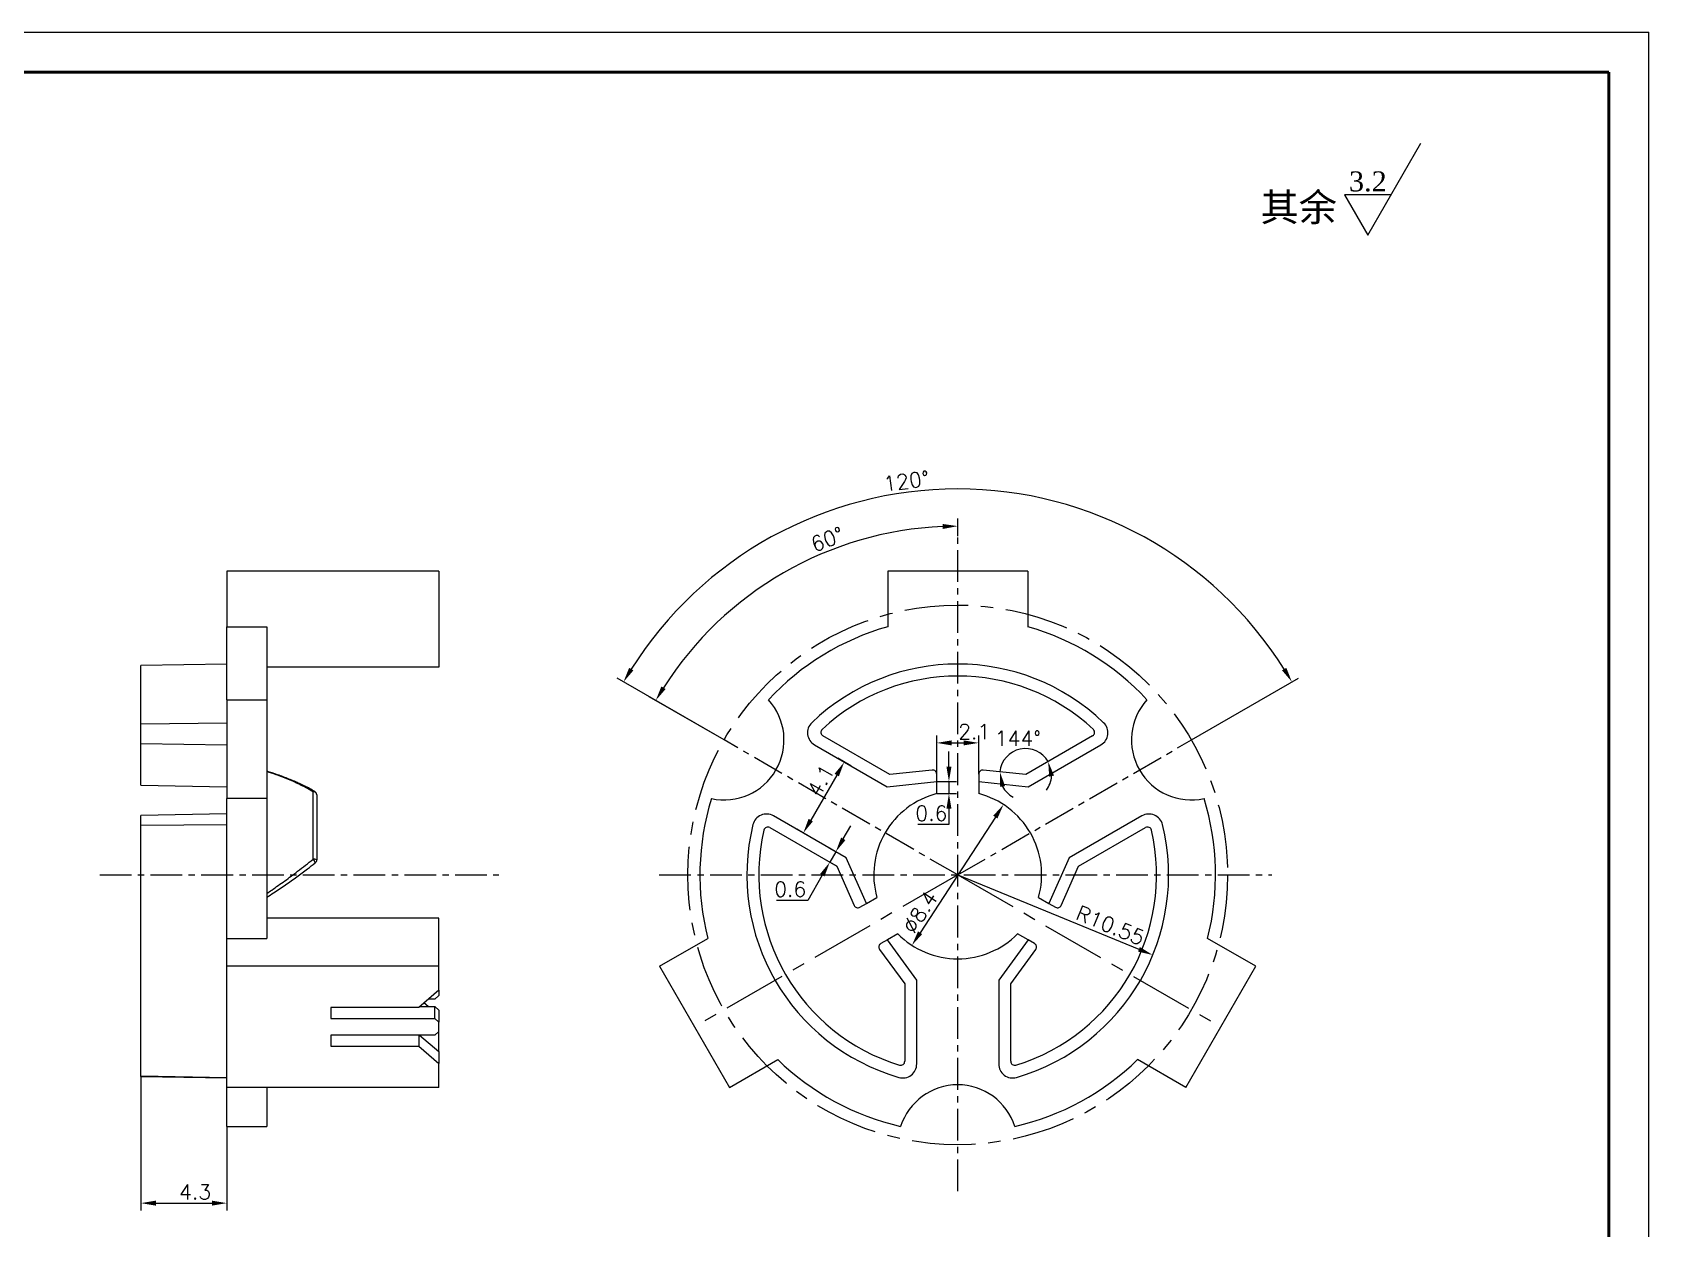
# Model space of a CAD drawing. Header units: millimetres. Extents: x 2517 to 4431, y 863 to 2540.
# Drawn here: x 3721.4 to 3802.3, y 1266.2 to 1326 of the extents above; entities that cross this region are included whole.
import ezdxf

# ---------------------------------------------------------------- set-up
doc = ezdxf.new("R2010")
doc.units = ezdxf.units.MM
doc.linetypes.add('CENTER', pattern=[50.8, 31.75, -6.35, 6.35, -6.35])
for name, color, linetype, lineweight in [('中心线', 1, 'CENTER', 9), ('尺寸标注', 2, 'Continuous', 9), ('引导线', 6, 'Continuous', 9), ('文本', 3, 'Continuous', 15), ('粗实线', 9, 'Continuous', 50)]:
    doc.layers.add(name, color=color, linetype=linetype, lineweight=lineweight)
doc.styles.add('st', font='txt.shx')
doc.styles.get("Standard").update_dxf_attribs({"font": 'simfang.ttf'})
doc.dimstyles.new('2st0.3', dxfattribs={"dimscale": 0.3, "dimtxt": 2.5, "dimasz": 2.5, "dimexe": 1.25, "dimexo": 0, "dimtad": 1, "dimtoh": 1, "dimdec": 3, "dimlfac": 0.5, "dimdsep": 46, "dimtxsty": 'st', "dimcen": 0, "dimclrd": 256, "dimclre": 256, "dimclrt": 256, "dimadec": 4, "dimazin": 2, "dimtfac": 1, "dimtdec": 3, "dimtmove": 0, "dimatfit": 1, "dimfxl": 0, "dimlwd": -1, "dimlwe": -1, "dimarcsym": 0})
doc.dimstyles.new('st0.3', dxfattribs={"dimscale": 0.3, "dimtxt": 2.5, "dimasz": 2.5, "dimexe": 1.25, "dimexo": 0, "dimtad": 1, "dimtoh": 1, "dimdec": 3, "dimdsep": 46, "dimtxsty": 'st', "dimcen": 0, "dimclrd": 256, "dimclre": 256, "dimclrt": 256, "dimadec": 4, "dimazin": 2, "dimtfac": 1, "dimtdec": 3, "dimtmove": 0, "dimatfit": 1, "dimfxl": 0, "dimlwd": -1, "dimlwe": -1, "dimarcsym": 0})

# ---------------------------------------------------------------- blocks, each defined once
blk = doc.blocks.new('*D234')
at = {"layer": 'Defpoints', "color": 0, "ltscale": 0.1, "transparency": 16777216}
for p in [(3762.345, 1289.347), (3759.965, 1285.987), (3760.295, 1285.796)]:
    blk.add_point(p, dxfattribs=at)
at = {"layer": '尺寸标注', "ltscale": 0.1, "transparency": 16777216}
for p, q in [((3762.345, 1289.347), (3761.69, 1289.725)), ((3761.64, 1288.888), (3760.34, 1286.636)), ((3760.295, 1285.796), (3759.64, 1286.174))]:
    blk.add_line(p, q, dxfattribs=at)
for points in [[(3761.532, 1288.95), (3761.748, 1288.825), (3762.015, 1289.537)], [(3760.232, 1286.699), (3760.448, 1286.574), (3759.965, 1285.987)]]:
    blk.add_solid(points, dxfattribs=at)
at = {"layer": '尺寸标注', "ltscale": 0.1, "transparency": 16777216, "insert": (3760.834, 1288.616), "char_height": 0.75, "attachment_point": 5, "rotation": 60, "style": 'st'}
blk.add_mtext('4.1', dxfattribs=at)
blk = doc.blocks.new('*D238')
at = {"layer": 'Defpoints', "color": 0, "ltscale": 0.1, "transparency": 16777216}
for p in [(3768.743, 1290.497), (3766.643, 1288.94), (3768.743, 1288.94)]:
    blk.add_point(p, dxfattribs=at)
at = {"layer": '尺寸标注', "ltscale": 0.1, "transparency": 16777216}
for p, q in [((3766.643, 1288.94), (3766.643, 1290.872)), ((3768.743, 1288.94), (3768.743, 1290.872)), ((3767.393, 1290.497), (3767.993, 1290.497))]:
    blk.add_line(p, q, dxfattribs=at)
for points in [[(3767.393, 1290.622), (3767.393, 1290.372), (3766.643, 1290.497)], [(3767.993, 1290.622), (3767.993, 1290.372), (3768.743, 1290.497)]]:
    blk.add_solid(points, dxfattribs=at)
at = {"layer": '尺寸标注', "ltscale": 0.1, "transparency": 16777216, "insert": (3768.517, 1291.06), "char_height": 0.75, "attachment_point": 5, "style": 'st'}
blk.add_mtext('2.1', dxfattribs=at)
blk = doc.blocks.new('*D239')
at = {"layer": 'Defpoints', "color": 0, "ltscale": 0.1, "transparency": 16777216}
for p in [(3761.592, 1285.048), (3761.643, 1284.325), (3761.943, 1284.844)]:
    blk.add_point(p, dxfattribs=at)
at = {"layer": '尺寸标注', "ltscale": 0.1, "transparency": 16777216}
for p, q in [((3761.967, 1285.697), (3762.342, 1286.347)), ((3761.943, 1284.844), (3761.267, 1285.235)), ((3761.592, 1285.048), (3761.292, 1284.528)), ((3761.643, 1284.325), (3760.967, 1284.715)), ((3760.917, 1283.878), (3760.187, 1282.615)), ((3760.187, 1282.615), (3758.624, 1282.615))]:
    blk.add_line(p, q, dxfattribs=at)
for points in [[(3761.858, 1285.76), (3762.075, 1285.635), (3761.592, 1285.048)], [(3760.808, 1283.941), (3761.025, 1283.816), (3761.292, 1284.528)]]:
    blk.add_solid(points, dxfattribs=at)
at = {"layer": '尺寸标注', "ltscale": 0.1, "transparency": 16777216, "insert": (3759.312, 1283.177), "char_height": 0.75, "attachment_point": 5, "style": 'st'}
blk.add_mtext('0.6', dxfattribs=at)
blk = doc.blocks.new('*D240')
at = {"layer": 'Defpoints', "color": 0, "ltscale": 0.1, "transparency": 16777216}
for p in [(3774.443, 1290.849), (3771.363, 1290.186), (3768.964, 1289.139), (3771.093, 1288.915), (3771.093, 1288.915)]:
    blk.add_point(p, dxfattribs=at)
at = {"layer": '尺寸标注', "ltscale": 0.1, "transparency": 16777216}
for start, end in [(30, 174.00001), (207.53393, 241.06786), (322.93215, 356.46607)]:
    blk.add_arc((3771.093, 1288.915), 1.3, start, end, dxfattribs=at)
for points in [[(3772.269, 1288.806), (3772.512, 1288.863), (3772.219, 1289.565)], [(3769.818, 1288.291), (3770.063, 1288.337), (3769.8, 1289.051)]]:
    blk.add_solid(points, dxfattribs=at)
at = {"layer": '尺寸标注', "ltscale": 0.1, "transparency": 16777216, "insert": (3770.702, 1290.717), "char_height": 0.75, "attachment_point": 5, "style": 'st'}
blk.add_mtext('144°', dxfattribs=at)
blk = doc.blocks.new('*D241')
at = {"layer": 'Defpoints', "color": 0, "ltscale": 0.1, "transparency": 16777216}
for p in [(3767.693, 1283.892), (3777.453, 1279.885)]:
    blk.add_point(p, dxfattribs=at)
at = {"layer": '尺寸标注', "ltscale": 0.1, "transparency": 16777216}
blk.add_line((3767.693, 1283.892), (3776.759, 1280.17), dxfattribs=at)
blk.add_solid([(3776.807, 1280.286), (3776.712, 1280.055), (3777.453, 1279.885)], dxfattribs=at)
at = {"layer": '尺寸标注', "ltscale": 0.1, "transparency": 16777216, "insert": (3775.333, 1281.363), "char_height": 0.75, "attachment_point": 5, "rotation": 337.68123, "style": 'st'}
blk.add_mtext('R10.55', dxfattribs=at)
blk = doc.blocks.new('*D242')
at = {"layer": 'Defpoints', "color": 0, "ltscale": 0.1, "transparency": 16777216}
for p in [(3766.643, 1288.558), (3767.253, 1288.558), (3766.643, 1287.958)]:
    blk.add_point(p, dxfattribs=at)
at = {"layer": '尺寸标注', "ltscale": 0.1, "transparency": 16777216}
for p, q in [((3767.253, 1289.308), (3767.253, 1290.058)), ((3766.643, 1288.558), (3767.628, 1288.558)), ((3767.253, 1288.558), (3767.253, 1287.958)), ((3766.643, 1287.958), (3767.628, 1287.958)), ((3767.253, 1287.208), (3767.253, 1286.415)), ((3767.253, 1286.415), (3765.69, 1286.415))]:
    blk.add_line(p, q, dxfattribs=at)
for points in [[(3767.128, 1289.308), (3767.378, 1289.308), (3767.253, 1288.558)], [(3767.128, 1287.208), (3767.378, 1287.208), (3767.253, 1287.958)]]:
    blk.add_solid(points, dxfattribs=at)
at = {"layer": '尺寸标注', "ltscale": 0.1, "transparency": 16777216, "insert": (3766.378, 1286.978), "char_height": 0.75, "attachment_point": 5, "style": 'st'}
blk.add_mtext('0.6', dxfattribs=at)
blk = doc.blocks.new('*D254')
at = {"layer": 'Defpoints', "color": 0, "ltscale": 0.1, "transparency": 16777216}
for p in [(3767.693, 1300.833), (3756.478, 1297.258), (3756.002, 1290.642), (3767.693, 1283.892), (3767.693, 1268.067)]:
    blk.add_point(p, dxfattribs=at)
at = {"layer": '尺寸标注', "ltscale": 0.1, "transparency": 16777216}
for p, q in [((3767.693, 1300.833), (3767.693, 1301.715)), ((3756.002, 1290.642), (3752.258, 1292.804))]:
    blk.add_line(p, q, dxfattribs=at)
blk.add_arc((3767.693, 1283.892), 17.448, 92.46297, 147.53703, dxfattribs=at)
for points in [[(3766.941, 1301.449), (3766.946, 1301.199), (3767.693, 1301.34)], [(3753.078, 1293.193), (3752.864, 1293.322), (3752.582, 1292.616)]]:
    blk.add_solid(points, dxfattribs=at)
at = {"layer": '尺寸标注', "ltscale": 0.1, "transparency": 16777216, "insert": (3761.166, 1300.679), "char_height": 0.75, "attachment_point": 5, "rotation": 21.24731, "style": 'st'}
blk.add_mtext('60°', dxfattribs=at)
blk = doc.blocks.new('*D255')
at = {"layer": 'Defpoints', "color": 0, "ltscale": 0.1, "transparency": 16777216}
for p in [(3774.297, 1302.035), (3756.002, 1290.642), (3779.385, 1290.642), (3767.693, 1283.892), (3767.693, 1283.892)]:
    blk.add_point(p, dxfattribs=at)
at = {"layer": '尺寸标注', "ltscale": 0.1, "transparency": 16777216}
for p, q in [((3756.002, 1290.642), (3750.648, 1293.733)), ((3779.385, 1290.642), (3784.739, 1293.733))]:
    blk.add_line(p, q, dxfattribs=at)
blk.add_arc((3767.693, 1283.892), 19.308, 32.22577, 147.77423, dxfattribs=at)
for points in [[(3751.467, 1294.123), (3751.253, 1294.252), (3750.972, 1293.546)], [(3784.134, 1294.252), (3783.92, 1294.123), (3784.414, 1293.546)]]:
    blk.add_solid(points, dxfattribs=at)
at = {"layer": '尺寸标注', "ltscale": 0.1, "transparency": 16777216, "insert": (3765.126, 1303.596), "char_height": 0.75, "attachment_point": 5, "rotation": 7.4228, "style": 'st'}
blk.add_mtext('120°', dxfattribs=at)
blk = doc.blocks.new('*D264')
at = {"layer": 'Defpoints', "color": 0, "ltscale": 0.1, "transparency": 16777216}
for p in [(3726.824, 1273.833), (3731.124, 1271.312), (3731.124, 1267.472)]:
    blk.add_point(p, dxfattribs=at)
at = {"layer": '尺寸标注', "ltscale": 0.1, "transparency": 16777216}
for p, q in [((3726.824, 1273.833), (3726.824, 1267.097)), ((3731.124, 1271.312), (3731.124, 1267.097)), ((3727.574, 1267.472), (3730.374, 1267.472))]:
    blk.add_line(p, q, dxfattribs=at)
for points in [[(3727.574, 1267.597), (3727.574, 1267.347), (3726.824, 1267.472)], [(3730.374, 1267.597), (3730.374, 1267.347), (3731.124, 1267.472)]]:
    blk.add_solid(points, dxfattribs=at)
at = {"layer": '尺寸标注', "ltscale": 0.1, "transparency": 16777216, "insert": (3729.538, 1268.035), "char_height": 0.75, "attachment_point": 5, "style": 'st'}
blk.add_mtext('4.3', dxfattribs=at)
blk = doc.blocks.new('*D265')
at = {"layer": 'Defpoints', "color": 0, "ltscale": 0.1, "transparency": 16777216}
for p in [(3769.984, 1287.412), (3765.402, 1280.372)]:
    blk.add_point(p, dxfattribs=at)
at = {"layer": '尺寸标注', "ltscale": 0.1, "transparency": 16777216}
blk.add_line((3769.575, 1286.783), (3765.811, 1281), dxfattribs=at)
for points in [[(3769.47, 1286.852), (3769.68, 1286.715), (3769.984, 1287.412)], [(3765.707, 1281.068), (3765.916, 1280.932), (3765.402, 1280.372)]]:
    blk.add_solid(points, dxfattribs=at)
at = {"layer": '尺寸标注', "ltscale": 0.1, "transparency": 16777216, "insert": (3765.81, 1282.029), "char_height": 0.75, "attachment_point": 5, "rotation": 56.94369, "style": 'st'}
blk.add_mtext('∅8.4', dxfattribs=at)

msp = doc.modelspace()

# ---------------------------------------------------------------- linework, layer by layer
at = {"color": 7, "linetype": 'Continuous', "lineweight": 25}
for p, q in [((3741.7244, 1299.0918), (3731.1244, 1299.0918)), ((3731.1244, 1299.0918), (3731.1244, 1296.308)), ((3741.7244, 1299.0918), (3741.7244, 1294.2918)), ((3764.1932, 1299.0918), (3764.1932, 1296.308)), ((3771.1932, 1299.0918), (3764.1932, 1299.0918)), ((3771.1932, 1299.0918), (3771.1932, 1296.308)), ((3731.1244, 1296.308), (3733.1244, 1296.308)), ((3731.1244, 1292.6547), (3731.1244, 1296.308)), ((3733.1244, 1296.308), (3733.1244, 1292.6547)), ((3731.1244, 1294.4418), (3726.8244, 1294.3668)), ((3726.8244, 1291.4537), (3726.8244, 1294.3668)), ((3741.7244, 1294.2918), (3733.1244, 1294.2918)), ((3731.1244, 1292.6547), (3733.1244, 1292.6547)), ((3731.1244, 1292.6547), (3731.1244, 1287.709)), ((3733.1244, 1292.6547), (3733.1244, 1287.709)), ((3726.8244, 1291.4537), (3731.1244, 1291.5079)), ((3726.8244, 1290.4614), (3726.8244, 1291.4537)), ((3764.2932, 1288.9148), (3760.9433, 1290.8489)), ((3774.4432, 1290.8489), (3771.0932, 1288.9148)), ((3726.8244, 1290.4614), (3731.1244, 1290.3964)), ((3726.8244, 1288.3749), (3726.8244, 1290.4614)), ((3760.5271, 1290.3964), (3764.1621, 1288.2977)), ((3771.2244, 1288.2977), (3774.8594, 1290.3964)), ((3766.4223, 1289.1386), (3764.2932, 1288.9148)), ((3766.5682, 1289.0784), (3766.5771, 1289.0883)), ((3771.0932, 1288.9148), (3768.9641, 1289.1386)), ((3726.8244, 1288.3749), (3731.1244, 1288.2977)), ((3764.1621, 1288.2977), (3766.6432, 1288.5585)), ((3766.6432, 1288.5585), (3766.6432, 1288.9397)), ((3766.6432, 1287.9585), (3766.6432, 1288.5585)), ((3768.7432, 1288.9397), (3768.7432, 1288.5585)), ((3768.7432, 1288.5585), (3771.2244, 1288.2977)), ((3768.7432, 1288.5585), (3768.7432, 1287.9585)), ((3733.1244, 1287.709), (3731.1244, 1287.709)), ((3731.1244, 1280.7149), (3731.1244, 1287.709)), ((3733.1244, 1287.709), (3733.1244, 1280.7149)), ((3735.4415, 1284.6791), (3735.4415, 1288.051)), ((3735.6244, 1287.8951), (3735.6244, 1284.6496)), ((3731.1244, 1286.9394), (3726.8244, 1286.8644)), ((3726.8244, 1286.3884), (3726.8244, 1286.8644)), ((3762.1121, 1284.747), (3758.4771, 1286.8457)), ((3776.9094, 1286.8457), (3773.2744, 1284.747)), ((3726.8244, 1286.3884), (3731.1244, 1286.4063)), ((3726.8244, 1273.8334), (3726.8244, 1286.3884)), ((3758.2933, 1286.259), (3761.6432, 1284.3249)), ((3773.7432, 1284.3249), (3777.0932, 1286.259)), ((3761.6432, 1284.3249), (3762.514, 1282.3691)), ((3763.1268, 1282.4679), (3762.1121, 1284.747)), ((3773.2744, 1284.747), (3772.2597, 1282.4679)), ((3772.8725, 1282.3691), (3773.7432, 1284.3249)), ((3763.1268, 1282.4679), (3763.6464, 1282.7679)), ((3771.74, 1282.7679), (3772.2597, 1282.4679)), ((3762.7967, 1282.2773), (3763.1268, 1282.4679)), ((3772.2597, 1282.4679), (3772.5898, 1282.2773)), ((3741.7244, 1281.7229), (3733.1244, 1281.7229)), ((3741.7244, 1279.3229), (3741.7244, 1281.7229)), ((3731.1244, 1279.3229), (3731.1244, 1280.7149)), ((3731.1244, 1280.7149), (3733.1244, 1280.7149)), ((3752.7796, 1279.3229), (3755.1906, 1280.7149)), ((3764.1768, 1280.6492), (3763.8467, 1280.4586)), ((3764.6964, 1280.9492), (3764.1768, 1280.6492)), ((3765.6432, 1278.6308), (3764.1768, 1280.6492)), ((3771.2097, 1280.6492), (3769.7432, 1278.6308)), ((3771.2097, 1280.6492), (3770.69, 1280.9492)), ((3771.5398, 1280.4586), (3771.2097, 1280.6492)), ((3782.6068, 1279.3229), (3780.1959, 1280.7149)), ((3763.7849, 1280.1679), (3765.0432, 1278.4359)), ((3770.3432, 1278.4359), (3771.6016, 1280.1679)), ((3741.7244, 1279.3229), (3731.1244, 1279.3229)), ((3731.1244, 1273.2608), (3731.1244, 1279.3229)), ((3741.7244, 1278.1322), (3741.7244, 1279.3229)), ((3752.7796, 1279.3229), (3756.2796, 1273.2608)), ((3765.6432, 1274.4335), (3765.6432, 1278.6308)), ((3769.7432, 1278.6308), (3769.7432, 1274.4335)), ((3779.1068, 1273.2608), (3782.6068, 1279.3229)), ((3741.7244, 1278.1322), (3740.7244, 1277.2661)), ((3741.5244, 1277.6805), (3741.7244, 1277.8537)), ((3741.7244, 1278.1322), (3741.7244, 1277.8537)), ((3765.0432, 1278.4359), (3765.0432, 1274.5677)), ((3770.3432, 1274.5677), (3770.3432, 1278.4359)), ((3740.7244, 1277.2661), (3736.3244, 1277.2661)), ((3736.3244, 1277.2661), (3736.3244, 1276.7032)), ((3740.7672, 1277.3032), (3741.5244, 1277.3032)), ((3741.2029, 1277.3032), (3740.985, 1277.4918)), ((3741.5244, 1277.6805), (3741.2029, 1277.6805)), ((3741.5244, 1276.7032), (3741.5244, 1277.3032)), ((3741.5244, 1277.3032), (3741.7244, 1277.13)), ((3741.7244, 1277.13), (3741.7244, 1276.53)), ((3736.3244, 1276.7032), (3741.5244, 1276.7032)), ((3741.7244, 1276.53), (3741.5244, 1276.7032)), ((3741.7244, 1276.0537), (3741.7244, 1276.53)), ((3736.3244, 1275.8805), (3736.3244, 1275.3176)), ((3741.5244, 1275.8805), (3736.3244, 1275.8805)), ((3740.7244, 1275.8805), (3740.7244, 1275.3176)), ((3740.7672, 1275.8805), (3741.7244, 1275.0515)), ((3741.5244, 1275.8805), (3741.7244, 1276.0537)), ((3741.7244, 1275.0515), (3741.7244, 1276.0537)), ((3736.3244, 1275.3176), (3740.7244, 1275.3176)), ((3740.7244, 1275.3176), (3741.7244, 1274.4515)), ((3741.7244, 1275.0515), (3741.7244, 1274.4515)), ((3756.2796, 1273.2608), (3758.6906, 1274.6527)), ((3779.1068, 1273.2608), (3776.6959, 1274.6527)), ((3726.8244, 1273.8334), (3731.1244, 1273.7614)), ((3726.8244, 1273.8086), (3726.8244, 1273.8334)), ((3726.8244, 1273.8086), (3731.1244, 1273.7335)), ((3741.7244, 1273.2608), (3741.7244, 1274.4515)), ((3741.7244, 1273.2608), (3731.1244, 1273.2608)), ((3731.1244, 1271.3118), (3731.1244, 1273.2608)), ((3733.1244, 1273.2608), (3733.1244, 1271.3118)), ((3731.1244, 1271.3118), (3733.1244, 1271.3118))]:
    msp.add_line(p, q, dxfattribs=at)
for centre, radius, start, end in [((3767.6932, 1283.8918), 12.9, 105.7427, 137.211499), ((3767.6932, 1283.8918), 12.9, 42.788501, 74.2573), ((3767.6932, 1283.8918), 10.55, 46.211737, 133.788263), ((3767.6932, 1283.8918), 9.95, 46.996165, 133.003835), ((3756.0019, 1290.6418), 3, 257.858463, 42.141537), ((3779.3846, 1290.6418), 3, 137.858463, 282.141537), ((3760.8771, 1291.0026), 0.7, 133.788263, 240), ((3761.0433, 1291.0221), 0.2, 133.003835, 240), ((3774.3432, 1291.0221), 0.2, 300, 46.996165), ((3774.5094, 1291.0026), 0.7, 300, 46.211737), ((3766.4432, 1288.9397), 0.2, 48, 96), ((3766.4432, 1288.9397), 0.2, 0, 48), ((3768.9432, 1288.9397), 0.2, 132, 180), ((3768.9432, 1288.9397), 0.2, 84, 132), ((3735.4478, 1287.8731), 0.178, 7.08724, 92.026614), ((3735.4244, 1287.8951), 0.2, 0, 60.357247), ((3767.6932, 1283.8918), 12.9, 162.788501, 194.2573), ((3767.6932, 1283.8918), 4.2, 104.477512, 195.522488), ((3767.6932, 1283.8918), 4.2, 344.477512, 75.522488), ((3767.6932, 1283.8918), 12.9, 345.7427, 17.211499), ((3758.1271, 1286.2394), 0.7, 60, 166.211737), ((3777.2594, 1286.2394), 0.7, 13.788263, 120), ((3767.6932, 1283.8918), 10.55, 166.211737, 253.788263), ((3767.6932, 1283.8918), 9.95, 166.996165, 253.003835), ((3758.1933, 1286.0858), 0.2, 60, 166.996165), ((3767.6932, 1283.8918), 9.95, 286.996165, 13.003835), ((3767.6932, 1283.8918), 10.55, 286.211737, 13.788263), ((3777.1932, 1286.0858), 0.2, 13.003835, 120), ((3735.4834, 1284.357), 0.3248, 64.26396, 97.406677), ((3735.4244, 1284.6496), 0.2, 308.115363, 0), ((3762.6967, 1282.4505), 0.2, 204, 252), ((3762.6967, 1282.4505), 0.2, 252, 300), ((3772.6898, 1282.4505), 0.2, 240, 288), ((3772.6898, 1282.4505), 0.2, 288, 336), ((3763.9467, 1280.2854), 0.2, 168, 216), ((3763.9467, 1280.2854), 0.2, 120, 168), ((3767.6932, 1283.8918), 4.2, 224.477512, 315.522488), ((3771.4398, 1280.2854), 0.2, 12, 60), ((3771.4398, 1280.2854), 0.2, 324, 12), ((3767.6932, 1283.8918), 12.9, 225.7427, 257.211499), ((3764.8432, 1274.5677), 0.2, 253.003835, 360), ((3770.5432, 1274.5677), 0.2, 180, 286.996165), ((3767.6932, 1283.8918), 12.9, 282.788501, 314.2573), ((3764.9432, 1274.4335), 0.7, 253.788263, 0), ((3770.4432, 1274.4335), 0.7, 180, 286.211737), ((3767.6932, 1270.3918), 3, 17.858463, 162.141537)]:
    msp.add_arc(centre, radius, start, end, dxfattribs=at)
at = {"color": 8, "linetype": 'Continuous', "lineweight": 25}
for centre, radius, start, end in [((3735.4968, 1287.9942), 0.0793, 70.445588, 134.244759), ((3735.1765, 1284.4046), 0.3815, 13.27826, 46.013933), ((3733.1397, 1282.7922), 0.017, 205.928275, 238.601447)]:
    msp.add_arc(centre, radius, start, end, dxfattribs=at)
at = {"color": 7, "linetype": 'Continuous', "lineweight": 25}
for points, knots in [([(3735.5233, 1288.0689), (3735.4385, 1288.1161), (3735.1901, 1288.2545), (3734.7614, 1288.4657), (3734.2261, 1288.6973), (3733.6756, 1288.9056), (3733.3002, 1289.023), (3733.1175, 1289.0801)], [0, 0, 0, 0, 0.1100465, 0.3225712, 0.5448656, 0.7785666, 1, 1, 1, 1]), ([(3733.1308, 1282.7777), (3733.2407, 1282.8494), (3733.5531, 1283.0536), (3734.0537, 1283.3927), (3734.6188, 1283.7916), (3735.1146, 1284.1563), (3735.417, 1284.3908), (3735.5478, 1284.4922)], [0, 0, 0, 0, 0.1323831, 0.3766316, 0.6097749, 0.8312048, 1, 1, 1, 1])]:
    msp.add_open_spline(points, degree=3, knots=knots, dxfattribs=at)
at = {"color": 8, "linetype": 'Continuous', "lineweight": 25}
for points, knots in [([(3735.4415, 1288.051), (3735.4007, 1288.0747), (3735.1553, 1288.2176), (3734.6943, 1288.4556), (3733.9645, 1288.7791), (3733.4341, 1288.9567), (3733.1244, 1289.0604)], [0, 0, 0, 0, 0.0552333, 0.3321762, 0.6101663, 1, 1, 1, 1]), ([(3733.1244, 1282.9678), (3733.2062, 1283.0234), (3733.5087, 1283.2288), (3734.0262, 1283.5939), (3734.7224, 1284.1055), (3735.1855, 1284.4749), (3735.4415, 1284.6791)], [0, 0, 0, 0, 0.10270127, 0.3795466, 0.6571468, 1, 1, 1, 1])]:
    msp.add_open_spline(points, degree=3, knots=knots, dxfattribs=at)
at = {"layer": '中心线', "ltscale": 0.05}
for p, q in [((3767.6932, 1268.067), (3767.6932, 1300.8326)), ((3767.6932, 1283.8918), (3756.0019, 1290.6418)), ((3767.6932, 1283.8918), (3779.3846, 1290.6418)), ((3724.7669, 1283.8918), (3744.7252, 1283.8918)), ((3752.7604, 1283.8918), (3783.4106, 1283.8918))]:
    msp.add_line(p, q, dxfattribs=at)
at = {"layer": '中心线', "ltscale": 0.1}
for q in [(3754.5296, 1276.2918), (3780.8568, 1276.2918)]:
    msp.add_line((3767.6932, 1283.8918), q, dxfattribs=at)
msp.add_circle((3767.6932, 1283.8918), 13.5, dxfattribs=at)
at = {"layer": '引导线'}
for p in [(3634.2634, 1326.0442), (3802.2634, 1207.2442)]:
    msp.add_line(p, (3802.2634, 1326.0442), dxfattribs=at)
at = {"layer": '文本'}
for p, q in [((3788.2082, 1315.8938), (3790.8686, 1320.5018)), ((3789.3721, 1317.9098), (3787.0443, 1317.9098)), ((3787.0443, 1317.9098), (3788.2082, 1315.8938))]:
    msp.add_line(p, q, dxfattribs=at)
at = {"layer": '粗实线'}
for p in [(3644.2634, 1324.0442), (3800.2634, 1209.2442)]:
    msp.add_line(p, (3800.2634, 1324.0442), dxfattribs=at)

# ---------------------------------------------------------------- texts
at = {"layer": '文本'}
for s, insert, char_height, width, attachment_point in [('{\\fTimes New Roman|b0|i0|c0|p18;3.2}', (3787.2678, 1319.0878), 1, 5.84, 1), ('其余', (3784.7557, 1316.4399), 1.4, 25.27192, 8)]:
    msp.add_mtext(s, dxfattribs=dict(at, insert=insert, char_height=char_height, width=width, attachment_point=attachment_point))

# ---------------------------------------------------------------- dimensions: what is measured, and where the dimension line sits
at = {"layer": '尺寸标注', "ltscale": 0.1}
for base, line1, line2, dimstyle, picture, middle in [((3774.2969, 1302.0352), ((3767.6932, 1283.8918), (3756.0019, 1290.6418)), ((3767.6932, 1283.8918), (3779.3846, 1290.6418)), '2st0.3', '*D255', (3765.1989, 1303.0378)), ((3756.47757, 1297.25816), ((3767.69323, 1268.06701), (3767.69323, 1300.83263)), ((3767.69323, 1283.89185), (3756.00189, 1290.64185)), '2st0.3', '*D254', (3761.37001, 1300.15426)), ((3771.363494, 1290.186302), ((3774.443195, 1290.848895), (3771.093226, 1288.91479)), ((3771.093226, 1288.91479), (3768.964139, 1289.138566)), 'st0.3', '*D240', (3770.702136, 1290.154482))]:
    dim = msp.add_angular_dim_2l(base=base, line1=line1, line2=line2, dimstyle=dimstyle, dxfattribs=at)
    dim.commit()
    dim.dimension.update_dxf_attribs({"geometry": picture, "text_midpoint": middle, "dimtype": 162})
for base, p1, p2, picture, middle in [((3768.7432, 1290.4974), (3766.6432, 1288.9397), (3768.7432, 1288.9397), '*D238', (3768.5167, 1290.4974)), ((3731.1244, 1267.4725), (3726.8244, 1273.8334), (3731.1244, 1271.3118), '*D264', (3729.5376, 1267.4725))]:
    dim = msp.add_linear_dim(base=base, p1=p1, p2=p2, dimstyle='st0.3', dxfattribs=at)
    dim.commit()
    dim.dimension.update_dxf_attribs({"geometry": picture, "text_midpoint": middle, "dimtype": 160})
for base, p1, p2, angle, picture, middle, dimtype in [((3767.2528, 1288.5585), (3766.6432, 1287.9585), (3766.6432, 1288.5585), 90, '*D242', (3766.3778, 1286.4155), 160), ((3759.9649, 1285.9867), (3762.3446, 1289.347), (3760.2946, 1285.7963), 240, '*D234', (3761.3208, 1288.3352), 161), ((3761.5915, 1285.0475), (3761.6432, 1284.3249), (3761.9432, 1284.8445), 60.000003, '*D239', (3759.3119, 1282.6147), 161)]:
    dim = msp.add_linear_dim(base=base, p1=p1, p2=p2, angle=angle, dimstyle='st0.3', dxfattribs=at)
    dim.commit()
    dim.dimension.update_dxf_attribs({"geometry": picture, "text_midpoint": middle, "dimtype": dimtype})
dim = msp.add_diameter_dim_2p(p1=(3769.9842, 1287.412), p2=(3765.4023, 1280.3717), dimstyle='st0.3', dxfattribs=at)
dim.commit()
dim.dimension.update_dxf_attribs({"geometry": '*D265', "text_midpoint": (3766.2814, 1281.7224), "dimtype": 163})
dim = msp.add_radius_dim(center=(3767.6932, 1283.8918), mpoint=(3777.4529, 1279.8854), dimstyle='st0.3', dxfattribs=at)
dim.commit()
dim.dimension.update_dxf_attribs({"geometry": '*D241', "text_midpoint": (3775.1198, 1280.8431), "dimtype": 164})

doc.saveas('drawing.dxf')
